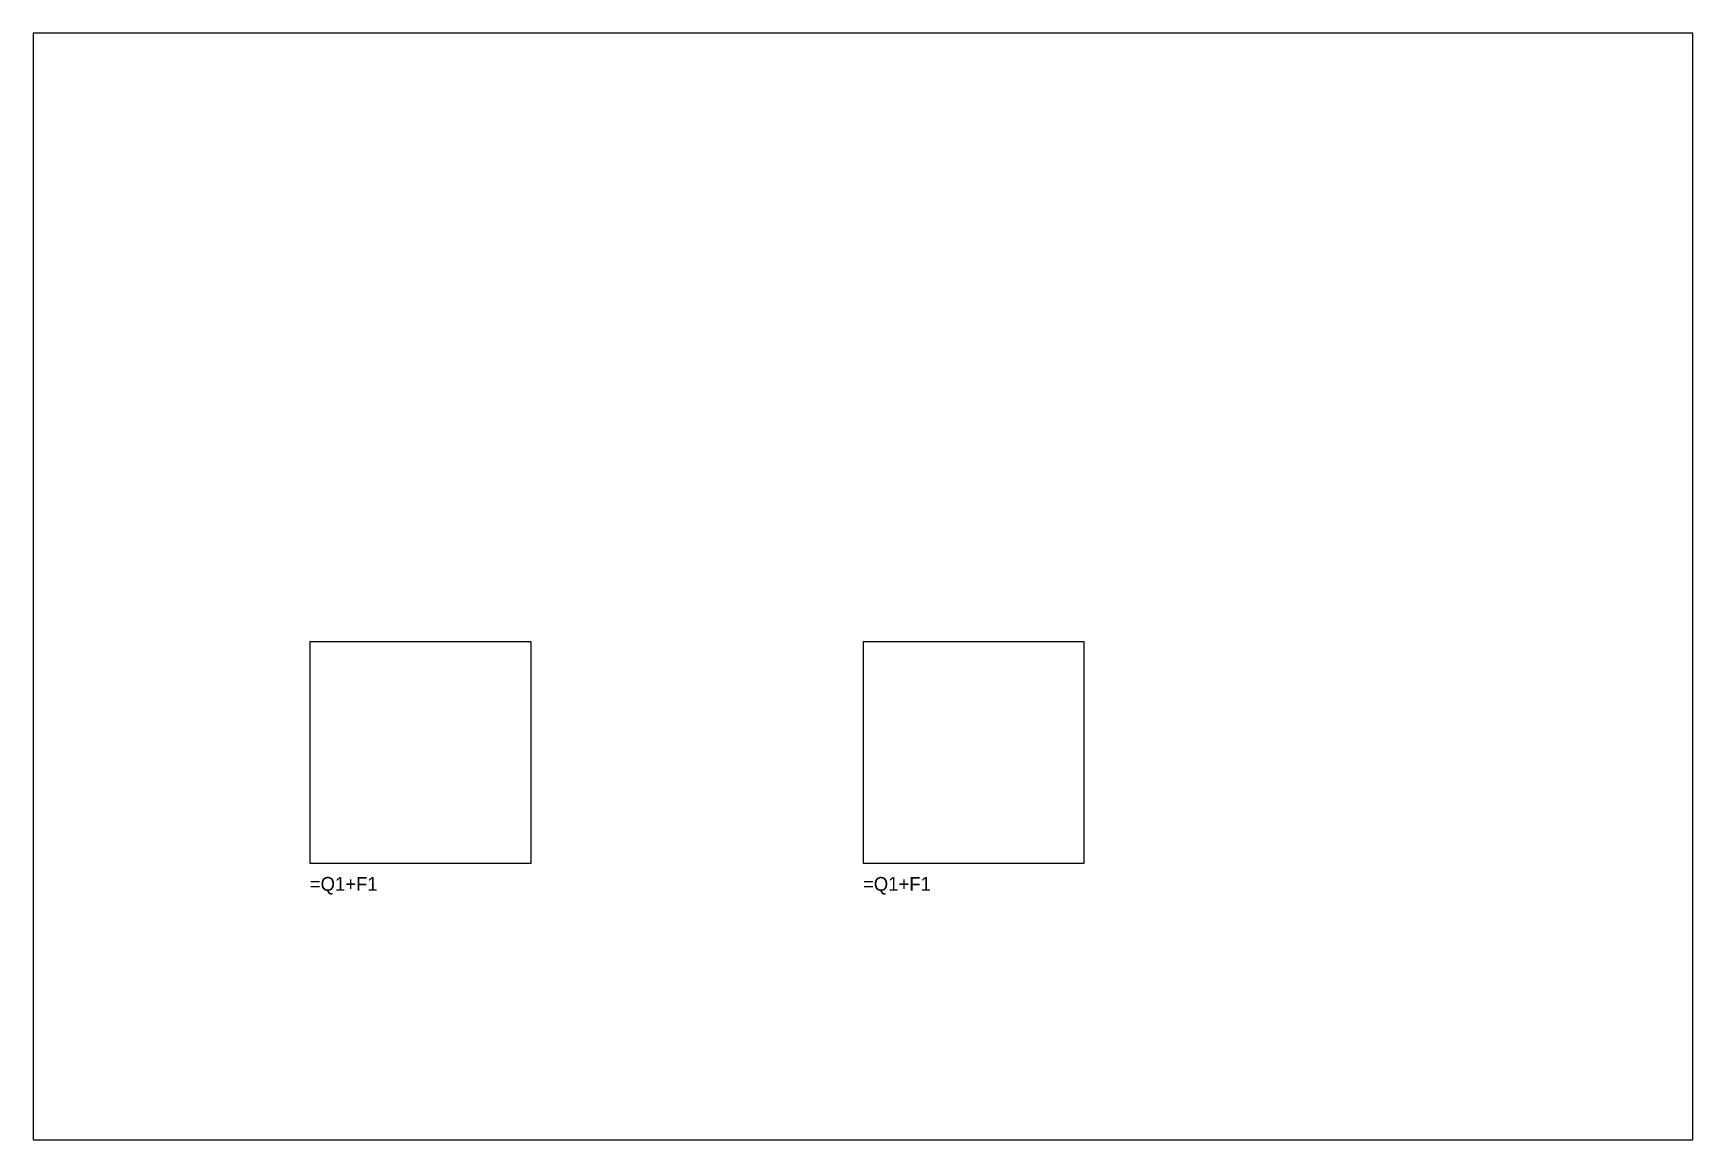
# Model space of a CAD drawing. Header units: millimetres. Extents: x 0 to 600, y 0 to 400.
import ezdxf

# ---------------------------------------------------------------- set-up
doc = ezdxf.new("R2010")
doc.units = ezdxf.units.MM

# ---------------------------------------------------------------- blocks, each defined once
blk = doc.blocks.new('MCB')
at = {"layer": 'DEVICE'}
blk.add_lwpolyline([(0, 0), (80, 0), (80, 80), (0, 80)], close=True, dxfattribs=at)
blk.add_attdef('TAG', (0, -10), '', height=5)

msp = doc.modelspace()

# ---------------------------------------------------------------- linework, layer by layer
at = {"layer": 'PANEL'}
msp.add_lwpolyline([(0, 0), (600, 0), (600, 400), (0, 400)], close=True, dxfattribs=at)

# ---------------------------------------------------------------- block references
at = {"layer": 'DEVICE'}
ref = msp.add_blockref('MCB', (100, 100), dxfattribs=at)
ref.add_attrib('TAG', '=Q1+F1', (100, 90), dxfattribs={"height": 5})
ref = msp.add_blockref('MCB', (300, 100), dxfattribs=at)
ref.add_attrib('TAG', '=Q1+F1', (300, 90), dxfattribs={"height": 5})

doc.saveas('drawing.dxf')
